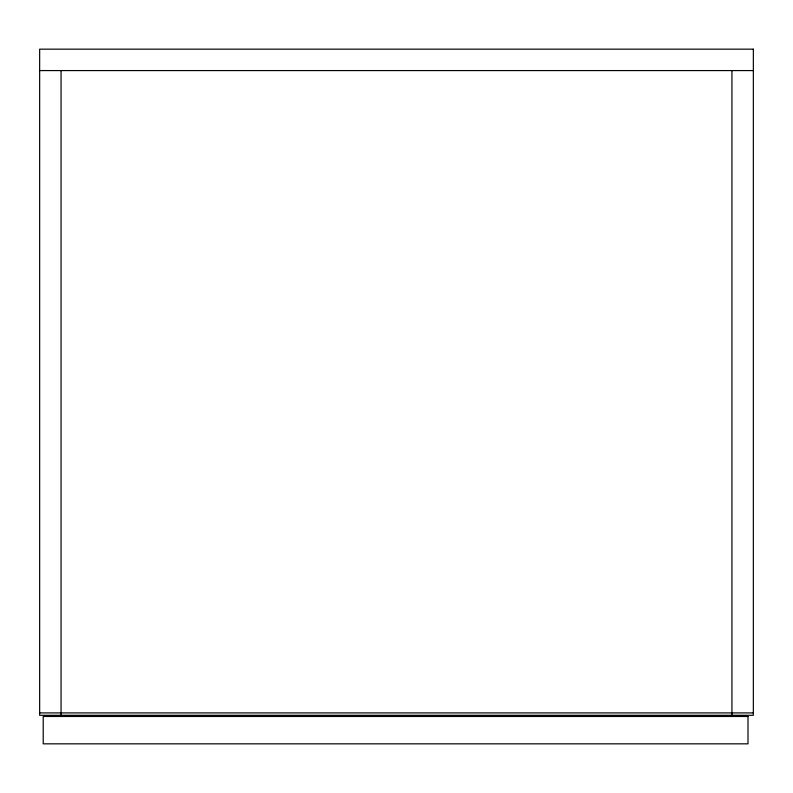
<?xml version="1.0" encoding="UTF-8"?>
<svg xmlns="http://www.w3.org/2000/svg" width="793" height="793" viewBox="0 0 793 793"><rect width="100%" height="100%" fill="white"/><g stroke="black" fill="none" stroke-linecap="round" stroke-linejoin="round"><path stroke-width="1.19" d="M39.65 70.577L753.35 70.577M39.65 712.907L753.35 712.907M731.939 70.577L731.939 715.286M61.061 70.577L61.061 715.286M753.35 49.166L39.65 49.166L39.65 715.286L753.35 715.286L753.35 49.166M747.997 716.475L43.218 716.475L43.218 743.834L747.997 743.834L747.997 716.475"/></g></svg>
